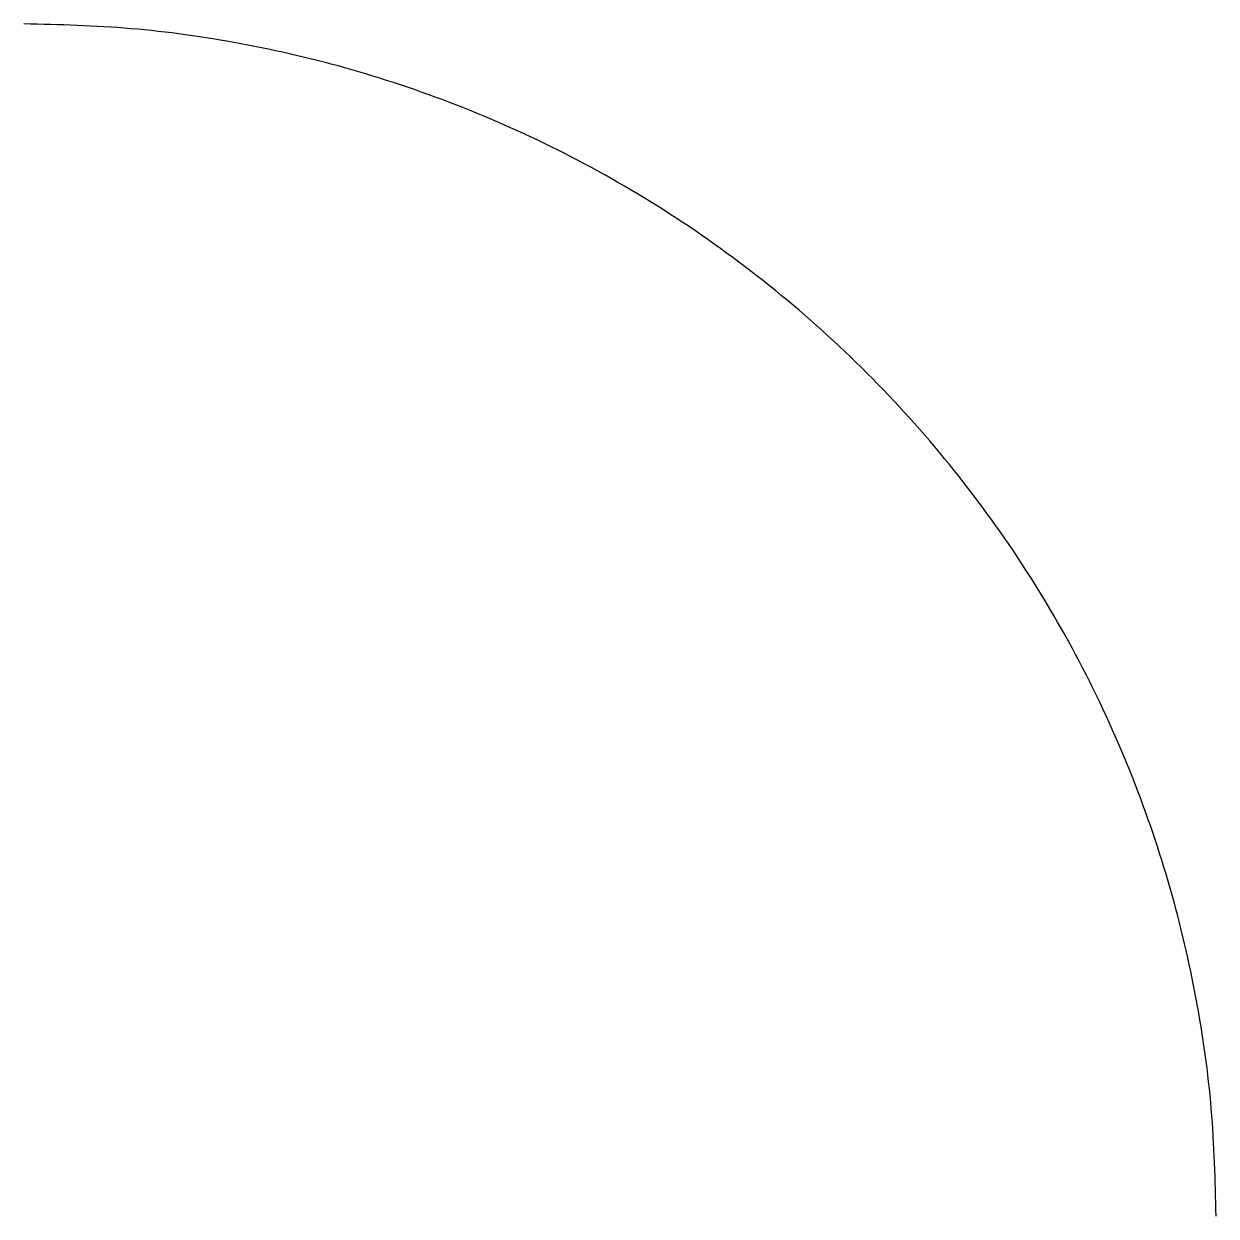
# Model space of a CAD drawing. Header units: millimetres. Extents: x 0 to 1, y 0 to 1.
import ezdxf

# ---------------------------------------------------------------- set-up
doc = ezdxf.new("R2010")
doc.units = ezdxf.units.MM

msp = doc.modelspace()

# ---------------------------------------------------------------- linework, layer by layer
msp.add_rational_spline([(1, 0), (1, 1), (0, 1)], [1, 0.707106781187, 1], degree=2)

doc.saveas('drawing.dxf')
